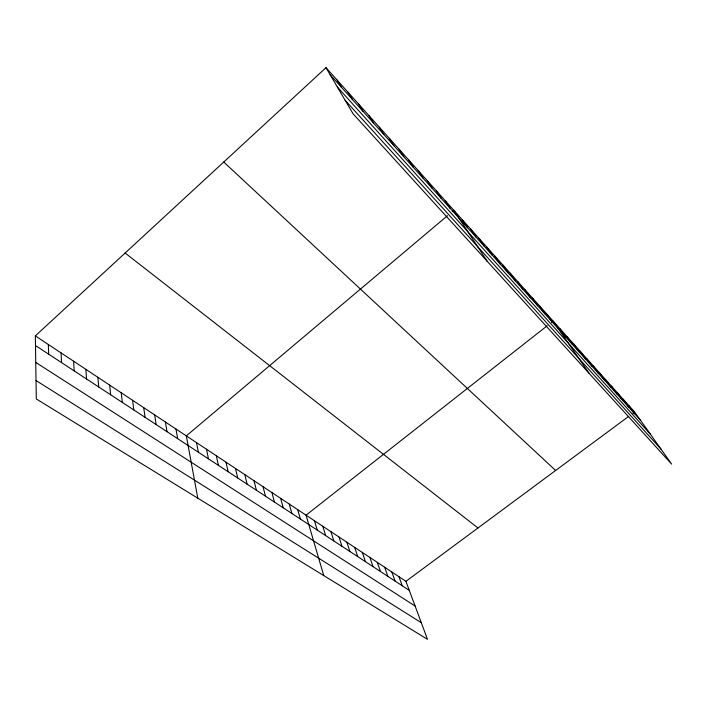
<?xml version="1.0" encoding="UTF-8"?>
<svg xmlns="http://www.w3.org/2000/svg" width="707" height="707" viewBox="0 0 707 707"><rect width="100%" height="100%" fill="white"/><g stroke="black" fill="none" stroke-linecap="round" stroke-linejoin="round"><path stroke-width="1.06" d="M35.35 335.887L405.924 581.331L427.479 639.331L36.296 398.951L35.35 335.887L325.998 67.669L634.612 412.004L671.65 464.119L353.04 113.747L325.998 67.669M447.469 215.715L186.33 435.883L197.801 498.196M452.259 211.676L453.859 210.333L487.123 261.192M547.236 325.741L306.034 515.164L323.762 575.595M551.451 322.427L553.139 321.102L589.187 373.437M405.924 581.331L628.735 416.361M632.933 413.25L634.612 412.004M36.022 380.552L421.292 622.681M35.748 362.408L415.106 606.04M35.491 345.546L409.291 590.389M125.13 253.035L477.967 527.988M223.739 162.036L555.631 470.482M345.104 100.226L660.983 449.113M337.319 86.952L650.352 434.16M330.107 74.677L640.374 420.117M628.947 405.685L634.7 413.798M623.185 399.261L628.938 407.382M617.335 392.738L623.079 400.86M611.387 386.102L617.123 394.232M605.342 379.359L611.06 387.489M599.2 372.501L604.909 380.631M592.952 365.528L598.643 373.658M586.598 358.44L592.272 366.562M580.138 351.229L585.794 359.35M573.563 343.894L579.201 352.006M566.873 336.426L572.493 344.539M560.068 328.835L565.662 336.939M546.299 313.466L551.849 321.552M539.335 305.698L544.858 313.775M532.247 297.797L537.753 305.857M525.036 289.755L530.506 297.797M517.701 281.563L523.136 289.587M510.224 273.22L515.633 281.236M502.615 264.727L507.988 272.716M494.865 256.084L500.194 264.047M486.964 247.273L492.266 255.218M478.922 238.303L484.18 246.213M470.729 229.156L475.935 237.031M462.369 219.833L467.53 227.681M445.18 200.647L450.235 208.415M436.325 190.766L441.318 198.499M427.293 180.692L432.233 188.38M418.084 170.414L422.954 178.049M408.681 159.923L413.489 167.515M399.093 149.221L403.83 156.751M389.301 138.298L393.958 145.766M379.305 127.145L383.883 134.551M369.089 115.754L373.588 123.089M358.661 104.115L363.071 111.379M348.012 92.228L352.325 99.413M337.124 80.085L341.34 87.182M398.934 576.691L402.256 585.776M391.828 571.99L395.125 581.101M384.626 567.217L387.869 576.355M377.299 562.374L380.516 571.539M369.876 557.452L373.04 566.643M362.329 552.45L365.448 561.667M354.658 547.377L357.733 556.621M346.872 542.216L349.903 551.487M338.962 536.975L341.941 546.272M330.929 531.655L333.854 540.97M322.763 526.247L325.635 535.588M314.465 520.75L317.275 530.117M297.709 509.65L300.404 519.062M289.251 504.056L291.885 513.485M280.661 498.364L283.233 507.812M271.93 492.576L274.431 502.05M263.048 486.699L265.478 496.19M254.016 480.716L256.376 490.225M244.834 474.636L247.123 484.162M235.502 468.449L237.711 478.003M226.001 462.166L228.131 471.728M216.342 455.759L218.383 465.347M206.515 449.254L208.468 458.843M196.511 442.626L198.375 452.233M175.963 429.016L177.643 438.649M165.411 422.035L166.985 431.677M154.665 414.912L156.132 424.571M143.724 407.665L145.085 417.333M132.58 400.286L133.826 409.954M121.224 392.765L122.346 402.442M109.656 385.103L110.654 394.78M97.866 377.291L98.733 386.968M85.847 369.328L86.581 379.014M73.59 361.215L74.191 370.892M61.094 352.934L61.544 362.611M48.35 344.495L48.65 354.163"/></g></svg>
